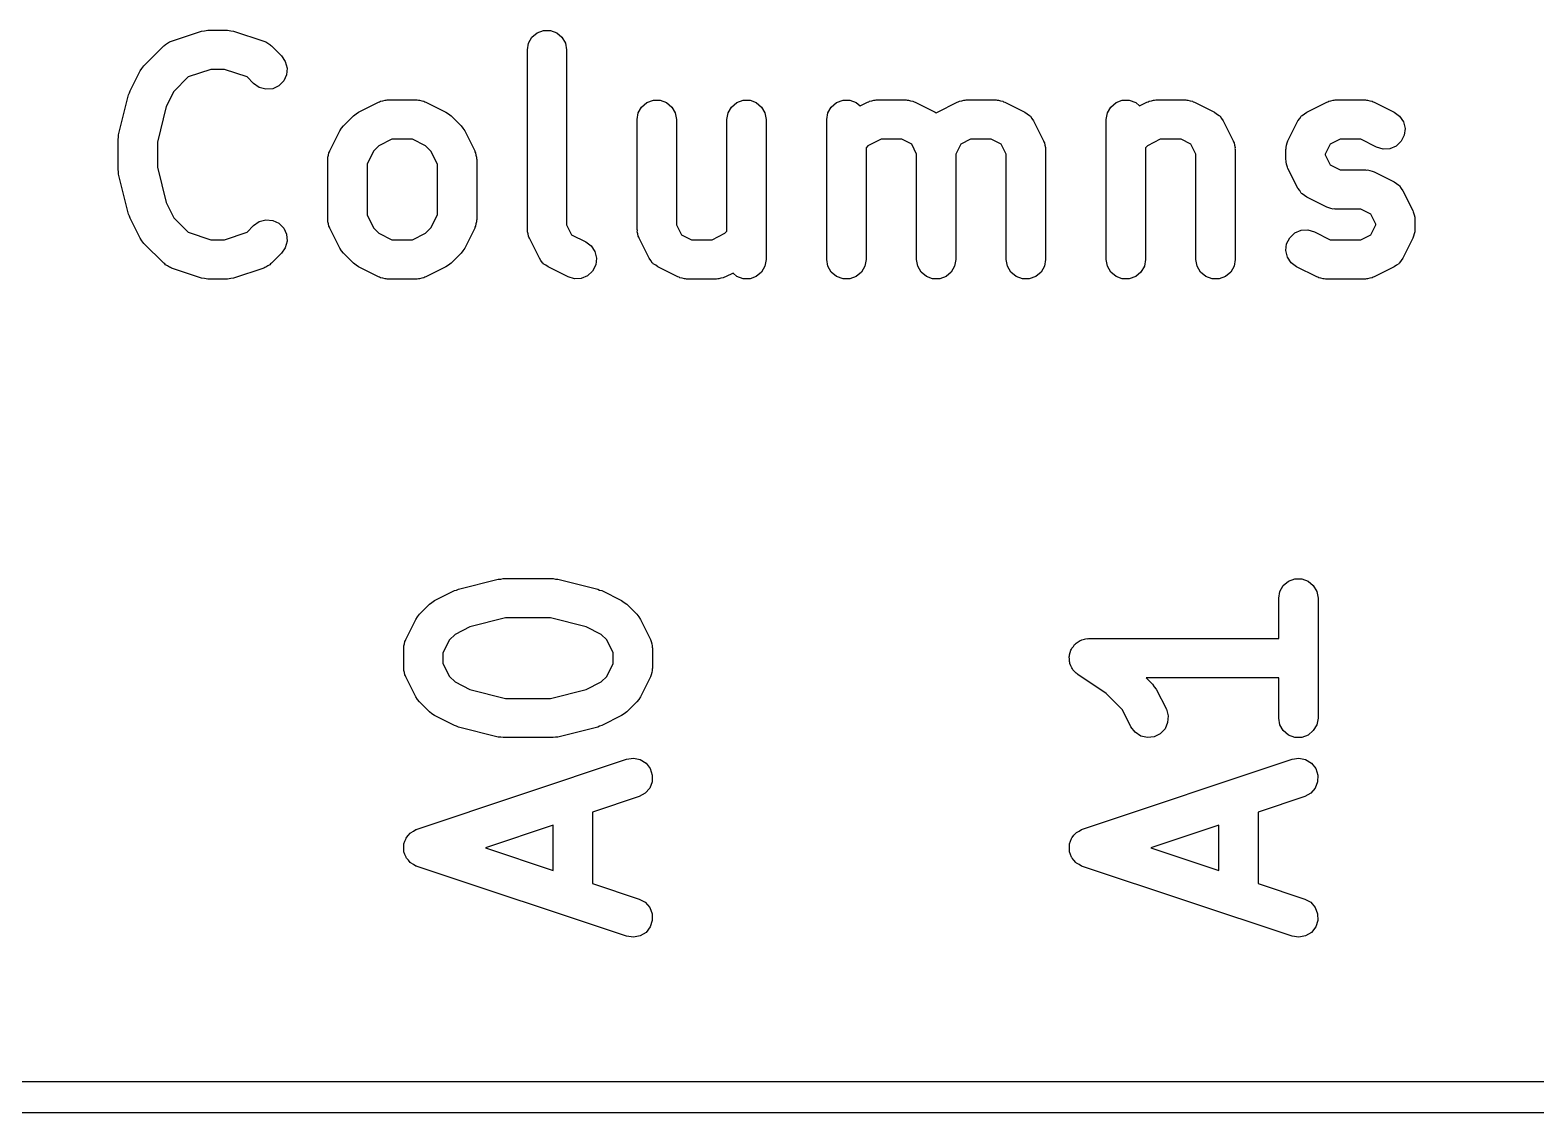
# Model space of a CAD drawing. Extents: x 105.8 to 188.8, y -135.8 to -88.1.
# Drawn here: x 173.32 to 179.07, y -92.77 to -88.64 of the extents above; entities that cross this region are included whole.
import ezdxf

# ---------------------------------------------------------------- set-up
doc = ezdxf.new("R2010")
doc.units = 0
doc.header["$MEASUREMENT"] = 0
doc.layers.add('BLACK', color=7, linetype='CONTINUOUS')

msp = doc.modelspace()

# ---------------------------------------------------------------- linework, layer by layer
at = {"layer": 'BLACK', "linetype": 'CONTINUOUS'}
for p, q in [((173.861, -88.6828), (173.975, -88.6448)), ((173.975, -88.6448), (173.987, -88.643)), ((173.987, -88.643), (173.999, -88.6409)), ((173.999, -88.6409), (174.075, -88.6409)), ((174.075, -88.6409), (174.087, -88.643)), ((174.087, -88.643), (174.098, -88.6448)), ((174.098, -88.6448), (174.213, -88.6828)), ((175.223, -88.6903), (175.236, -88.6677)), ((175.236, -88.6677), (175.256, -88.651)), ((175.256, -88.651), (175.281, -88.642)), ((175.281, -88.642), (175.307, -88.642)), ((175.307, -88.642), (175.331, -88.651)), ((175.331, -88.651), (175.351, -88.6677)), ((175.351, -88.6677), (175.364, -88.6903)), ((173.755, -88.7772), (173.831, -88.701)), ((173.831, -88.701), (173.835, -88.6985)), ((173.835, -88.6985), (173.838, -88.6953)), ((173.838, -88.6953), (173.845, -88.6911)), ((173.845, -88.6911), (173.853, -88.686)), ((173.853, -88.686), (173.857, -88.6849)), ((173.857, -88.6849), (173.861, -88.6828)), ((174.213, -88.6828), (174.217, -88.6849)), ((174.217, -88.6849), (174.221, -88.686)), ((174.221, -88.686), (174.228, -88.6911)), ((174.228, -88.6911), (174.236, -88.6953)), ((174.236, -88.6953), (174.239, -88.6985)), ((174.239, -88.6985), (174.242, -88.701)), ((174.242, -88.701), (174.28, -88.7391)), ((174.28, -88.7391), (174.295, -88.7604)), ((175.219, -88.7159), (175.223, -88.6903)), ((175.219, -89.4016), (175.219, -88.7159)), ((175.364, -88.6903), (175.369, -88.7159)), ((175.369, -88.7159), (175.369, -89.3839)), ((173.703, -88.8728), (173.741, -88.7966)), ((173.741, -88.7966), (173.748, -88.787)), ((173.748, -88.787), (173.755, -88.7772)), ((174.011, -88.7909), (173.925, -88.8196)), ((174.063, -88.7909), (174.011, -88.7909)), ((174.149, -88.8196), (174.063, -88.7909)), ((174.295, -88.7604), (174.302, -88.7856)), ((174.302, -88.7856), (174.3, -88.8115)), ((173.925, -88.8196), (173.87, -88.8746)), ((174.174, -88.8451), (174.149, -88.8196)), ((174.195, -88.8601), (174.174, -88.8451)), ((174.27, -88.8535), (174.247, -88.8645)), ((174.289, -88.8351), (174.27, -88.8535)), ((174.3, -88.8115), (174.289, -88.8351)), ((173.659, -89.0406), (173.697, -88.8882)), ((173.697, -88.8882), (173.701, -88.8807)), ((173.701, -88.8807), (173.703, -88.8728)), ((173.87, -88.8746), (173.841, -88.9326)), ((174.221, -88.8668), (174.195, -88.8601)), ((174.247, -88.8645), (174.221, -88.8668)), ((174.659, -88.9121), (174.667, -88.9106)), ((174.667, -88.9106), (174.676, -88.9081)), ((174.676, -88.9081), (174.68, -88.9083)), ((174.68, -88.9083), (174.684, -88.9076)), ((174.684, -88.9076), (174.799, -88.9076)), ((174.799, -88.9076), (174.803, -88.9083)), ((174.803, -88.9083), (174.807, -88.9081)), ((174.807, -88.9081), (174.816, -88.9106)), ((174.816, -88.9106), (174.824, -88.9121)), ((175.675, -88.9176), (175.7, -88.9087)), ((175.7, -88.9087), (175.726, -88.9087)), ((175.726, -88.9087), (175.75, -88.9176)), ((176.018, -88.9176), (176.043, -88.9087)), ((176.043, -88.9087), (176.069, -88.9087)), ((176.069, -88.9087), (176.093, -88.9176)), ((176.399, -88.9176), (176.424, -88.9087)), ((176.424, -88.9087), (176.45, -88.9087)), ((176.45, -88.9087), (176.474, -88.9176)), ((176.525, -88.9121), (176.534, -88.9106)), ((176.534, -88.9106), (176.542, -88.9081)), ((176.542, -88.9081), (176.547, -88.9083)), ((176.547, -88.9083), (176.551, -88.9076)), ((176.551, -88.9076), (176.665, -88.9076)), ((176.665, -88.9076), (176.669, -88.9083)), ((176.669, -88.9083), (176.674, -88.9081)), ((176.674, -88.9081), (176.682, -88.9106)), ((176.682, -88.9106), (176.691, -88.9121)), ((176.868, -88.9121), (176.877, -88.9106)), ((176.877, -88.9106), (176.885, -88.9081)), ((176.885, -88.9081), (176.89, -88.9083)), ((176.89, -88.9083), (176.894, -88.9076)), ((176.894, -88.9076), (177.008, -88.9076)), ((177.008, -88.9076), (177.012, -88.9083)), ((177.012, -88.9083), (177.017, -88.9081)), ((177.017, -88.9081), (177.025, -88.9106)), ((177.025, -88.9106), (177.034, -88.9121)), ((177.466, -88.9176), (177.49, -88.9087)), ((177.49, -88.9087), (177.516, -88.9087)), ((177.516, -88.9087), (177.541, -88.9176)), ((177.592, -88.9121), (177.601, -88.9106)), ((177.601, -88.9106), (177.609, -88.9081)), ((177.609, -88.9081), (177.613, -88.9083)), ((177.613, -88.9083), (177.618, -88.9076)), ((177.618, -88.9076), (177.732, -88.9076)), ((177.732, -88.9076), (177.736, -88.9083)), ((177.736, -88.9083), (177.74, -88.9081)), ((177.74, -88.9081), (177.749, -88.9106)), ((177.749, -88.9106), (177.758, -88.9121)), ((178.278, -88.9121), (178.286, -88.9106)), ((178.286, -88.9106), (178.295, -88.9081)), ((178.295, -88.9081), (178.299, -88.9083)), ((178.299, -88.9083), (178.303, -88.9076)), ((178.303, -88.9076), (178.418, -88.9076)), ((178.418, -88.9076), (178.422, -88.9083)), ((178.422, -88.9083), (178.426, -88.9081)), ((178.426, -88.9081), (178.435, -88.9106)), ((178.435, -88.9106), (178.443, -88.9121)), ((173.841, -88.9326), (173.807, -89.068)), ((174.517, -89.0057), (174.555, -88.9676)), ((174.555, -88.9676), (174.565, -88.9607)), ((174.565, -88.9607), (174.575, -88.9536)), ((174.575, -88.9536), (174.651, -88.9155)), ((174.651, -88.9155), (174.655, -88.9143)), ((174.655, -88.9143), (174.659, -88.9121)), ((174.824, -88.9121), (174.828, -88.9143)), ((174.828, -88.9143), (174.832, -88.9155)), ((174.832, -88.9155), (174.908, -88.9536)), ((174.908, -88.9536), (174.918, -88.9607)), ((174.918, -88.9607), (174.928, -88.9676)), ((174.928, -88.9676), (174.966, -89.0057)), ((175.638, -88.9826), (175.642, -88.9569)), ((175.642, -88.9569), (175.655, -88.9344)), ((175.655, -88.9344), (175.675, -88.9176)), ((175.75, -88.9176), (175.77, -88.9344)), ((175.77, -88.9344), (175.783, -88.9569)), ((175.783, -88.9569), (175.788, -88.9826)), ((175.981, -88.9826), (175.985, -88.9569)), ((175.985, -88.9569), (175.998, -88.9344)), ((175.998, -88.9344), (176.018, -88.9176)), ((176.093, -88.9176), (176.113, -88.9344)), ((176.113, -88.9344), (176.126, -88.9569)), ((176.126, -88.9569), (176.131, -88.9826)), ((176.362, -88.9826), (176.366, -88.9569)), ((176.366, -88.9569), (176.379, -88.9344)), ((176.379, -88.9344), (176.399, -88.9176)), ((176.474, -88.9176), (176.489, -88.9298)), ((176.489, -88.9298), (176.517, -88.9155)), ((176.517, -88.9155), (176.522, -88.9143)), ((176.522, -88.9143), (176.525, -88.9121)), ((176.691, -88.9121), (176.695, -88.9143)), ((176.695, -88.9143), (176.699, -88.9155)), ((176.699, -88.9155), (176.775, -88.9536)), ((176.775, -88.9536), (176.779, -88.957)), ((176.779, -88.957), (176.784, -88.9536)), ((176.784, -88.9536), (176.86, -88.9155)), ((176.86, -88.9155), (176.864, -88.9143)), ((176.864, -88.9143), (176.868, -88.9121)), ((177.034, -88.9121), (177.037, -88.9143)), ((177.037, -88.9143), (177.042, -88.9155)), ((177.042, -88.9155), (177.118, -88.9536)), ((177.118, -88.9536), (177.127, -88.9601)), ((177.127, -88.9601), (177.136, -88.9662)), ((177.136, -88.9662), (177.137, -88.9679)), ((177.137, -88.9679), (177.139, -88.9691)), ((177.139, -88.9691), (177.145, -88.9783)), ((177.428, -88.9826), (177.433, -88.9569)), ((177.433, -88.9569), (177.446, -88.9344)), ((177.446, -88.9344), (177.466, -88.9176)), ((177.541, -88.9176), (177.555, -88.9298)), ((177.555, -88.9298), (177.584, -88.9155)), ((177.584, -88.9155), (177.588, -88.9143)), ((177.588, -88.9143), (177.592, -88.9121)), ((177.758, -88.9121), (177.761, -88.9143)), ((177.761, -88.9143), (177.765, -88.9155)), ((177.765, -88.9155), (177.842, -88.9536)), ((177.842, -88.9536), (177.85, -88.9601)), ((177.85, -88.9601), (177.86, -88.9662)), ((177.86, -88.9662), (177.861, -88.9679)), ((177.861, -88.9679), (177.863, -88.9691)), ((177.863, -88.9691), (177.869, -88.9783)), ((178.167, -88.9783), (178.173, -88.9691)), ((178.173, -88.9691), (178.174, -88.9679)), ((178.174, -88.9679), (178.176, -88.9662)), ((178.176, -88.9662), (178.185, -88.9601)), ((178.185, -88.9601), (178.194, -88.9536)), ((178.194, -88.9536), (178.27, -88.9155)), ((178.27, -88.9155), (178.274, -88.9143)), ((178.274, -88.9143), (178.278, -88.9121)), ((178.443, -88.9121), (178.447, -88.9143)), ((178.447, -88.9143), (178.451, -88.9155)), ((178.451, -88.9155), (178.527, -88.9536)), ((178.527, -88.9536), (178.548, -88.9691)), ((178.548, -88.9691), (178.563, -88.9908)), ((174.465, -89.1014), (174.503, -89.0252)), ((174.503, -89.0252), (174.51, -89.0156)), ((174.51, -89.0156), (174.517, -89.0057)), ((174.966, -89.0057), (174.973, -89.0156)), ((174.973, -89.0156), (174.98, -89.0252)), ((174.98, -89.0252), (175.018, -89.1014)), ((175.638, -89.4016), (175.638, -88.9826)), ((175.788, -88.9826), (175.788, -89.3839)), ((175.981, -89.4086), (175.981, -88.9826)), ((176.131, -88.9826), (176.131, -89.5159)), ((176.362, -89.5159), (176.362, -88.9826)), ((177.145, -88.9783), (177.151, -88.9871)), ((177.151, -88.9871), (177.189, -89.0633)), ((177.428, -89.5159), (177.428, -88.9826)), ((177.869, -88.9783), (177.875, -88.9871)), ((177.875, -88.9871), (177.913, -89.0633)), ((178.122, -89.0633), (178.16, -88.9871)), ((178.16, -88.9871), (178.167, -88.9783)), ((178.563, -88.9908), (178.569, -89.0162)), ((178.569, -89.0162), (178.566, -89.042)), ((173.657, -89.0588), (173.658, -89.0497)), ((173.657, -89.173), (173.657, -89.0588)), ((173.658, -89.0497), (173.659, -89.0406)), ((173.807, -89.068), (173.807, -89.1638)), ((174.652, -89.0823), (174.632, -89.1032)), ((174.702, -89.0576), (174.652, -89.0823)), ((174.781, -89.0576), (174.702, -89.0576)), ((174.83, -89.0823), (174.781, -89.0576)), ((174.851, -89.1032), (174.83, -89.0823)), ((176.519, -89.0823), (176.512, -89.0898)), ((176.569, -89.0576), (176.519, -89.0823)), ((176.648, -89.0576), (176.569, -89.0576)), ((176.686, -89.0766), (176.648, -89.0576)), ((176.704, -89.1146), (176.686, -89.0766)), ((176.873, -89.0766), (176.855, -89.1146)), ((176.911, -89.0576), (176.873, -89.0766)), ((176.99, -89.0576), (176.911, -89.0576)), ((177.028, -89.0766), (176.99, -89.0576)), ((177.047, -89.1146), (177.028, -89.0766)), ((177.189, -89.0633), (177.191, -89.0675)), ((177.191, -89.0675), (177.193, -89.0712)), ((177.193, -89.0712), (177.194, -89.0799)), ((177.194, -89.0799), (177.197, -89.0883)), ((177.586, -89.0823), (177.578, -89.0898)), ((177.635, -89.0576), (177.586, -89.0823)), ((177.714, -89.0576), (177.635, -89.0576)), ((177.752, -89.0766), (177.714, -89.0576)), ((177.771, -89.1146), (177.752, -89.0766)), ((177.913, -89.0633), (177.914, -89.0675)), ((177.914, -89.0675), (177.917, -89.0712)), ((177.917, -89.0712), (177.918, -89.0799)), ((177.918, -89.0799), (177.921, -89.0883)), ((178.115, -89.0883), (178.117, -89.0799)), ((178.117, -89.0799), (178.119, -89.0712)), ((178.119, -89.0712), (178.121, -89.0675)), ((178.121, -89.0675), (178.122, -89.0633)), ((178.283, -89.0766), (178.264, -89.1146)), ((178.321, -89.0576), (178.283, -89.0766)), ((178.4, -89.0576), (178.321, -89.0576)), ((178.46, -89.0877), (178.4, -89.0576)), ((178.535, -89.0833), (178.511, -89.0936)), ((178.554, -89.0653), (178.535, -89.0833)), ((178.566, -89.042), (178.554, -89.0653)), ((174.457, -89.1264), (174.46, -89.118)), ((174.458, -89.1307), (174.457, -89.1264)), ((174.457, -89.135), (174.458, -89.1307)), ((174.457, -89.3635), (174.457, -89.135)), ((174.46, -89.118), (174.461, -89.1093)), ((174.461, -89.1093), (174.464, -89.1056)), ((174.464, -89.1056), (174.465, -89.1014)), ((174.632, -89.1032), (174.607, -89.1527)), ((174.876, -89.1527), (174.851, -89.1032)), ((175.018, -89.1014), (175.019, -89.1056)), ((175.019, -89.1056), (175.021, -89.1093)), ((175.021, -89.1093), (175.023, -89.118)), ((175.023, -89.118), (175.025, -89.1264)), ((175.025, -89.1264), (175.025, -89.1307)), ((175.025, -89.1307), (175.026, -89.135)), ((175.026, -89.135), (175.026, -89.3635)), ((176.512, -89.0898), (176.512, -89.5159)), ((176.704, -89.5159), (176.704, -89.1146)), ((176.855, -89.1146), (176.855, -89.5159)), ((177.047, -89.5159), (177.047, -89.1146)), ((177.197, -89.0883), (177.197, -89.0926)), ((177.197, -89.0926), (177.197, -89.0969)), ((177.197, -89.0969), (177.197, -89.5159)), ((177.578, -89.0898), (177.578, -89.5159)), ((177.771, -89.5159), (177.771, -89.1146)), ((177.921, -89.0883), (177.92, -89.0926)), ((177.92, -89.0926), (177.921, -89.0969)), ((177.921, -89.0969), (177.921, -89.5159)), ((178.114, -89.0969), (178.115, -89.0926)), ((178.114, -89.135), (178.114, -89.0969)), ((178.115, -89.1392), (178.114, -89.135)), ((178.115, -89.0926), (178.115, -89.0883)), ((178.115, -89.1435), (178.115, -89.1392)), ((178.264, -89.1146), (178.264, -89.1172)), ((178.264, -89.1172), (178.283, -89.1552)), ((178.485, -89.0952), (178.46, -89.0877)), ((178.511, -89.0936), (178.485, -89.0952)), ((173.658, -89.1821), (173.657, -89.173)), ((173.659, -89.1912), (173.658, -89.1821)), ((173.697, -89.3436), (173.659, -89.1912)), ((173.807, -89.1638), (173.841, -89.2993)), ((174.607, -89.1527), (174.607, -89.3458)), ((174.876, -89.3458), (174.876, -89.1527)), ((178.117, -89.1519), (178.115, -89.1435)), ((178.119, -89.1606), (178.117, -89.1519)), ((178.121, -89.1643), (178.119, -89.1606)), ((178.122, -89.1685), (178.121, -89.1643)), ((178.16, -89.2447), (178.122, -89.1685)), ((178.283, -89.1552), (178.321, -89.1742)), ((178.321, -89.1742), (178.418, -89.1742)), ((178.418, -89.1742), (178.422, -89.175)), ((178.422, -89.175), (178.426, -89.1747)), ((178.426, -89.1747), (178.435, -89.1772)), ((178.435, -89.1772), (178.443, -89.1788)), ((178.443, -89.1788), (178.447, -89.1809)), ((178.447, -89.1809), (178.451, -89.1822)), ((178.451, -89.1822), (178.527, -89.2203)), ((178.167, -89.2535), (178.16, -89.2447)), ((178.173, -89.2627), (178.167, -89.2535)), ((178.527, -89.2203), (178.536, -89.2268)), ((178.536, -89.2268), (178.545, -89.2329)), ((178.545, -89.2329), (178.547, -89.2345)), ((178.547, -89.2345), (178.548, -89.2358)), ((178.548, -89.2358), (178.554, -89.245)), ((178.554, -89.245), (178.561, -89.2538)), ((178.561, -89.2538), (178.599, -89.33)), ((173.841, -89.2993), (173.87, -89.3572)), ((178.174, -89.2639), (178.173, -89.2627)), ((178.176, -89.2656), (178.174, -89.2639)), ((178.185, -89.2717), (178.176, -89.2656)), ((178.194, -89.2782), (178.185, -89.2717)), ((178.27, -89.3163), (178.194, -89.2782)), ((173.701, -89.3511), (173.697, -89.3436)), ((173.703, -89.359), (173.701, -89.3511)), ((173.741, -89.4352), (173.703, -89.359)), ((173.87, -89.3572), (173.925, -89.4123)), ((174.195, -89.3717), (174.221, -89.365)), ((174.221, -89.365), (174.247, -89.3673)), ((174.247, -89.3673), (174.27, -89.3783)), ((174.458, -89.3678), (174.457, -89.3635)), ((174.457, -89.3721), (174.458, -89.3678)), ((174.607, -89.3458), (174.632, -89.3953)), ((174.851, -89.3953), (174.876, -89.3458)), ((175.026, -89.3635), (175.025, -89.3678)), ((175.025, -89.3678), (175.025, -89.3721)), ((178.274, -89.3176), (178.27, -89.3163)), ((178.278, -89.3197), (178.274, -89.3176)), ((178.286, -89.3212), (178.278, -89.3197)), ((178.295, -89.3237), (178.286, -89.3212)), ((178.299, -89.3235), (178.295, -89.3237)), ((178.303, -89.3242), (178.299, -89.3235)), ((178.4, -89.3242), (178.303, -89.3242)), ((178.438, -89.3432), (178.4, -89.3242)), ((178.457, -89.3812), (178.438, -89.3432)), ((178.599, -89.33), (178.6, -89.3341)), ((178.6, -89.3341), (178.602, -89.3379)), ((178.602, -89.3379), (178.604, -89.3465)), ((178.604, -89.3465), (178.606, -89.3549)), ((178.606, -89.3549), (178.606, -89.3593)), ((178.606, -89.3593), (178.607, -89.3635)), ((178.607, -89.3635), (178.607, -89.4016)), ((173.925, -89.4123), (174.011, -89.4409)), ((174.063, -89.4409), (174.149, -89.4123)), ((174.149, -89.4123), (174.174, -89.3867)), ((174.174, -89.3867), (174.195, -89.3717)), ((174.27, -89.3783), (174.289, -89.3967)), ((174.289, -89.3967), (174.3, -89.4203)), ((174.3, -89.4203), (174.302, -89.4463)), ((174.46, -89.3805), (174.457, -89.3721)), ((174.461, -89.3892), (174.46, -89.3805)), ((174.464, -89.3929), (174.461, -89.3892)), ((174.465, -89.3971), (174.464, -89.3929)), ((174.503, -89.4733), (174.465, -89.3971)), ((174.632, -89.3953), (174.652, -89.4162)), ((174.652, -89.4162), (174.702, -89.4409)), ((174.781, -89.4409), (174.83, -89.4162)), ((174.83, -89.4162), (174.851, -89.3953)), ((175.018, -89.3971), (174.98, -89.4733)), ((175.019, -89.3929), (175.018, -89.3971)), ((175.021, -89.3892), (175.019, -89.3929)), ((175.023, -89.3805), (175.021, -89.3892)), ((175.025, -89.3721), (175.023, -89.3805)), ((175.22, -89.4059), (175.219, -89.4016)), ((175.219, -89.4102), (175.22, -89.4059)), ((175.222, -89.4186), (175.219, -89.4102)), ((175.223, -89.4273), (175.222, -89.4186)), ((175.225, -89.431), (175.223, -89.4273)), ((175.369, -89.3839), (175.388, -89.4219)), ((175.388, -89.4219), (175.442, -89.4488)), ((175.639, -89.4059), (175.638, -89.4016)), ((175.638, -89.4102), (175.639, -89.4059)), ((175.641, -89.4186), (175.638, -89.4102)), ((175.642, -89.4273), (175.641, -89.4186)), ((175.645, -89.431), (175.642, -89.4273)), ((175.788, -89.3839), (175.807, -89.4219)), ((175.807, -89.4219), (175.845, -89.4409)), ((175.924, -89.4409), (175.973, -89.4162)), ((175.973, -89.4162), (175.981, -89.4086)), ((178.129, -89.4331), (178.148, -89.4152)), ((178.148, -89.4152), (178.172, -89.4049)), ((178.172, -89.4049), (178.198, -89.4033)), ((178.198, -89.4033), (178.223, -89.4107)), ((178.223, -89.4107), (178.283, -89.4409)), ((178.4, -89.4409), (178.438, -89.4219)), ((178.438, -89.4219), (178.457, -89.3839)), ((178.457, -89.3839), (178.457, -89.3812)), ((178.602, -89.4273), (178.6, -89.431)), ((178.604, -89.4186), (178.602, -89.4273)), ((178.606, -89.4102), (178.604, -89.4186)), ((178.607, -89.4016), (178.606, -89.4059)), ((178.606, -89.4059), (178.606, -89.4102)), ((173.748, -89.4448), (173.741, -89.4352)), ((173.755, -89.4547), (173.748, -89.4448)), ((173.831, -89.5308), (173.755, -89.4547)), ((174.011, -89.4409), (174.063, -89.4409)), ((174.295, -89.4714), (174.28, -89.4927)), ((174.302, -89.4463), (174.295, -89.4714)), ((174.51, -89.4829), (174.503, -89.4733)), ((174.517, -89.4927), (174.51, -89.4829)), ((174.702, -89.4409), (174.781, -89.4409)), ((174.973, -89.4829), (174.966, -89.4927)), ((174.98, -89.4733), (174.973, -89.4829)), ((175.227, -89.4352), (175.225, -89.431)), ((175.265, -89.5113), (175.227, -89.4352)), ((175.442, -89.4488), (175.463, -89.4643)), ((175.463, -89.4643), (175.477, -89.4861)), ((175.477, -89.4861), (175.483, -89.5114)), ((175.646, -89.4352), (175.645, -89.431)), ((175.684, -89.5113), (175.646, -89.4352)), ((175.845, -89.4409), (175.924, -89.4409)), ((178.114, -89.4823), (178.117, -89.4564)), ((178.12, -89.5076), (178.114, -89.4823)), ((178.117, -89.4564), (178.129, -89.4331)), ((178.283, -89.4409), (178.4, -89.4409)), ((178.599, -89.4352), (178.561, -89.5113)), ((178.6, -89.431), (178.599, -89.4352)), ((173.835, -89.5333), (173.831, -89.5308)), ((173.838, -89.5366), (173.835, -89.5333)), ((173.845, -89.5407), (173.838, -89.5366)), ((173.853, -89.5458), (173.845, -89.5407)), ((174.228, -89.5407), (174.221, -89.5458)), ((174.236, -89.5366), (174.228, -89.5407)), ((174.239, -89.5333), (174.236, -89.5366)), ((174.242, -89.5308), (174.239, -89.5333)), ((174.28, -89.4927), (174.242, -89.5308)), ((174.555, -89.5308), (174.517, -89.4927)), ((174.565, -89.5377), (174.555, -89.5308)), ((174.575, -89.5449), (174.565, -89.5377)), ((174.918, -89.5377), (174.908, -89.5449)), ((174.928, -89.5308), (174.918, -89.5377)), ((174.966, -89.4927), (174.928, -89.5308)), ((175.271, -89.5202), (175.265, -89.5113)), ((175.277, -89.5294), (175.271, -89.5202)), ((175.279, -89.5306), (175.277, -89.5294)), ((175.28, -89.5323), (175.279, -89.5306)), ((175.289, -89.5383), (175.28, -89.5323)), ((175.298, -89.5449), (175.289, -89.5383)), ((175.48, -89.5373), (175.468, -89.5606)), ((175.483, -89.5114), (175.48, -89.5373)), ((175.69, -89.5202), (175.684, -89.5113)), ((175.696, -89.5294), (175.69, -89.5202)), ((175.698, -89.5306), (175.696, -89.5294)), ((175.699, -89.5323), (175.698, -89.5306)), ((175.709, -89.5383), (175.699, -89.5323)), ((175.717, -89.5449), (175.709, -89.5383)), ((176.126, -89.5416), (176.113, -89.5641)), ((176.131, -89.5159), (176.126, -89.5416)), ((176.366, -89.5416), (176.362, -89.5159)), ((176.379, -89.5641), (176.366, -89.5416)), ((176.507, -89.5416), (176.494, -89.5641)), ((176.512, -89.5159), (176.507, -89.5416)), ((176.709, -89.5416), (176.704, -89.5159)), ((176.722, -89.5641), (176.709, -89.5416)), ((176.85, -89.5416), (176.837, -89.5641)), ((176.855, -89.5159), (176.85, -89.5416)), ((177.052, -89.5416), (177.047, -89.5159)), ((177.065, -89.5641), (177.052, -89.5416)), ((177.193, -89.5416), (177.18, -89.5641)), ((177.197, -89.5159), (177.193, -89.5416)), ((177.433, -89.5416), (177.428, -89.5159)), ((177.446, -89.5641), (177.433, -89.5416)), ((177.574, -89.5416), (177.561, -89.5641)), ((177.578, -89.5159), (177.574, -89.5416)), ((177.776, -89.5416), (177.771, -89.5159)), ((177.789, -89.5641), (177.776, -89.5416)), ((177.917, -89.5416), (177.904, -89.5641)), ((177.921, -89.5159), (177.917, -89.5416)), ((178.135, -89.5294), (178.12, -89.5076)), ((178.155, -89.5449), (178.135, -89.5294)), ((178.536, -89.5383), (178.527, -89.5449)), ((178.545, -89.5323), (178.536, -89.5383)), ((178.547, -89.5306), (178.545, -89.5323)), ((178.548, -89.5294), (178.547, -89.5306)), ((178.554, -89.5202), (178.548, -89.5294)), ((178.561, -89.5113), (178.554, -89.5202)), ((173.857, -89.5469), (173.853, -89.5458)), ((173.861, -89.549), (173.857, -89.5469)), ((173.975, -89.5871), (173.861, -89.549)), ((173.987, -89.5888), (173.975, -89.5871)), ((173.999, -89.5909), (173.987, -89.5888)), ((174.075, -89.5909), (173.999, -89.5909)), ((174.087, -89.5888), (174.075, -89.5909)), ((174.098, -89.5871), (174.087, -89.5888)), ((174.213, -89.549), (174.098, -89.5871)), ((174.217, -89.5469), (174.213, -89.549)), ((174.221, -89.5458), (174.217, -89.5469)), ((174.651, -89.583), (174.575, -89.5449)), ((174.655, -89.5842), (174.651, -89.583)), ((174.659, -89.5864), (174.655, -89.5842)), ((174.667, -89.5879), (174.659, -89.5864)), ((174.676, -89.5904), (174.667, -89.5879)), ((174.68, -89.5902), (174.676, -89.5904)), ((174.684, -89.5909), (174.68, -89.5902)), ((174.799, -89.5909), (174.684, -89.5909)), ((174.803, -89.5902), (174.799, -89.5909)), ((174.807, -89.5904), (174.803, -89.5902)), ((174.816, -89.5879), (174.807, -89.5904)), ((174.824, -89.5864), (174.816, -89.5879)), ((174.828, -89.5842), (174.824, -89.5864)), ((174.832, -89.583), (174.828, -89.5842)), ((174.908, -89.5449), (174.832, -89.583)), ((175.375, -89.583), (175.298, -89.5449)), ((175.399, -89.5904), (175.375, -89.583)), ((175.425, -89.5889), (175.399, -89.5904)), ((175.449, -89.5785), (175.425, -89.5889)), ((175.468, -89.5606), (175.449, -89.5785)), ((175.794, -89.583), (175.717, -89.5449)), ((175.798, -89.5842), (175.794, -89.583)), ((175.801, -89.5864), (175.798, -89.5842)), ((175.81, -89.5879), (175.801, -89.5864)), ((175.819, -89.5904), (175.81, -89.5879)), ((175.823, -89.5902), (175.819, -89.5904)), ((175.827, -89.5909), (175.823, -89.5902)), ((175.941, -89.5909), (175.827, -89.5909)), ((175.946, -89.5902), (175.941, -89.5909)), ((175.95, -89.5904), (175.946, -89.5902)), ((175.958, -89.5879), (175.95, -89.5904)), ((175.967, -89.5864), (175.958, -89.5879)), ((175.971, -89.5842), (175.967, -89.5864)), ((175.975, -89.583), (175.971, -89.5842)), ((176.004, -89.5686), (175.975, -89.583)), ((176.018, -89.5809), (176.004, -89.5686)), ((176.043, -89.5898), (176.018, -89.5809)), ((176.069, -89.5898), (176.043, -89.5898)), ((176.093, -89.5809), (176.069, -89.5898)), ((176.113, -89.5641), (176.093, -89.5809)), ((176.399, -89.5809), (176.379, -89.5641)), ((176.424, -89.5898), (176.399, -89.5809)), ((176.45, -89.5898), (176.424, -89.5898)), ((176.474, -89.5809), (176.45, -89.5898)), ((176.494, -89.5641), (176.474, -89.5809)), ((176.742, -89.5809), (176.722, -89.5641)), ((176.766, -89.5898), (176.742, -89.5809)), ((176.793, -89.5898), (176.766, -89.5898)), ((176.817, -89.5809), (176.793, -89.5898)), ((176.837, -89.5641), (176.817, -89.5809)), ((177.085, -89.5809), (177.065, -89.5641)), ((177.109, -89.5898), (177.085, -89.5809)), ((177.135, -89.5898), (177.109, -89.5898)), ((177.16, -89.5809), (177.135, -89.5898)), ((177.18, -89.5641), (177.16, -89.5809)), ((177.466, -89.5809), (177.446, -89.5641)), ((177.49, -89.5898), (177.466, -89.5809)), ((177.516, -89.5898), (177.49, -89.5898)), ((177.541, -89.5809), (177.516, -89.5898)), ((177.561, -89.5641), (177.541, -89.5809)), ((177.809, -89.5809), (177.789, -89.5641)), ((177.833, -89.5898), (177.809, -89.5809)), ((177.859, -89.5898), (177.833, -89.5898)), ((177.884, -89.5809), (177.859, -89.5898)), ((177.904, -89.5641), (177.884, -89.5809)), ((178.232, -89.583), (178.155, -89.5449)), ((178.236, -89.5842), (178.232, -89.583)), ((178.24, -89.5864), (178.236, -89.5842)), ((178.248, -89.5879), (178.24, -89.5864)), ((178.257, -89.5904), (178.248, -89.5879)), ((178.261, -89.5902), (178.257, -89.5904)), ((178.265, -89.5909), (178.261, -89.5902)), ((178.418, -89.5909), (178.265, -89.5909)), ((178.422, -89.5902), (178.418, -89.5909)), ((178.426, -89.5904), (178.422, -89.5902)), ((178.435, -89.5879), (178.426, -89.5904)), ((178.443, -89.5864), (178.435, -89.5879)), ((178.447, -89.5842), (178.443, -89.5864)), ((178.451, -89.583), (178.447, -89.5842)), ((178.527, -89.5449), (178.451, -89.583)), ((174.956, -90.7746), (175.108, -90.7365)), ((175.108, -90.7365), (175.118, -90.7359)), ((175.118, -90.7359), (175.127, -90.7343)), ((175.127, -90.7343), (175.317, -90.7343)), ((175.317, -90.7343), (175.326, -90.7359)), ((175.326, -90.7359), (175.335, -90.7365)), ((175.335, -90.7365), (175.488, -90.7746)), ((178.104, -90.7611), (178.124, -90.7443)), ((178.124, -90.7443), (178.149, -90.7354)), ((178.149, -90.7354), (178.175, -90.7354)), ((178.175, -90.7354), (178.199, -90.7443)), ((178.199, -90.7443), (178.219, -90.7611)), ((174.865, -90.8184), (174.941, -90.7803)), ((174.941, -90.7803), (174.949, -90.7779)), ((174.949, -90.7779), (174.956, -90.7746)), ((175.488, -90.7746), (175.495, -90.7779)), ((175.495, -90.7779), (175.503, -90.7803)), ((175.503, -90.7803), (175.579, -90.8184)), ((178.087, -90.8093), (178.091, -90.7836)), ((178.091, -90.7836), (178.104, -90.7611)), ((178.219, -90.7611), (178.232, -90.7836)), ((178.232, -90.7836), (178.237, -90.8093)), ((174.807, -90.8705), (174.845, -90.8324)), ((174.845, -90.8324), (174.855, -90.8255)), ((174.855, -90.8255), (174.865, -90.8184)), ((175.579, -90.8184), (175.589, -90.8255)), ((175.589, -90.8255), (175.599, -90.8324)), ((175.599, -90.8324), (175.637, -90.8705)), ((178.087, -90.9628), (178.087, -90.8093)), ((178.237, -90.8093), (178.237, -91.2664)), ((174.755, -90.9662), (174.793, -90.89)), ((174.793, -90.89), (174.8, -90.8804)), ((174.8, -90.8804), (174.807, -90.8705)), ((175, -90.9181), (174.943, -90.9471)), ((175.136, -90.8843), (175, -90.9181)), ((175.308, -90.8843), (175.136, -90.8843)), ((175.443, -90.9181), (175.308, -90.8843)), ((175.501, -90.9471), (175.443, -90.9181)), ((175.637, -90.8705), (175.644, -90.8803)), ((175.644, -90.8803), (175.651, -90.89)), ((175.651, -90.89), (175.689, -90.9662)), ((174.75, -90.9827), (174.751, -90.9741)), ((174.751, -90.9741), (174.754, -90.9703)), ((174.754, -90.9703), (174.755, -90.9662)), ((174.922, -90.968), (174.897, -91.0174)), ((174.943, -90.9471), (174.922, -90.968)), ((175.522, -90.968), (175.501, -90.9471)), ((175.547, -91.0174), (175.522, -90.968)), ((175.689, -90.9662), (175.69, -90.9703)), ((175.69, -90.9703), (175.692, -90.9741)), ((175.692, -90.9741), (175.694, -90.9827)), ((177.311, -90.9836), (177.314, -90.9804)), ((177.314, -90.9804), (177.321, -90.9759)), ((177.321, -90.9759), (177.329, -90.9706)), ((177.329, -90.9706), (177.333, -90.9694)), ((177.333, -90.9694), (177.336, -90.9674)), ((177.336, -90.9674), (177.345, -90.9658)), ((177.345, -90.9658), (177.354, -90.9633)), ((177.354, -90.9633), (177.358, -90.9636)), ((177.358, -90.9636), (177.362, -90.9628)), ((177.362, -90.9628), (178.087, -90.9628)), ((174.747, -90.9912), (174.75, -90.9827)), ((174.748, -90.9955), (174.747, -90.9912)), ((174.747, -90.9997), (174.748, -90.9955)), ((174.747, -91.0759), (174.747, -90.9997)), ((174.897, -91.0174), (174.897, -91.0582)), ((175.547, -91.0582), (175.547, -91.0174)), ((175.694, -90.9827), (175.696, -90.9912)), ((175.696, -90.9912), (175.696, -90.9955)), ((175.696, -90.9955), (175.697, -90.9997)), ((175.697, -90.9997), (175.697, -91.0759)), ((177.287, -91.033), (177.288, -91.029)), ((177.288, -91.0419), (177.287, -91.033)), ((177.288, -91.0248), (177.291, -91.0164)), ((177.288, -91.029), (177.288, -91.0248)), ((177.291, -91.0164), (177.293, -91.0077)), ((177.293, -91.0077), (177.296, -91.0042)), ((177.296, -91.0042), (177.297, -91.0003)), ((177.297, -91.0003), (177.303, -90.9935)), ((177.303, -90.9935), (177.308, -90.986)), ((177.308, -90.986), (177.311, -90.9836)), ((174.748, -91.0802), (174.747, -91.0759)), ((174.747, -91.0845), (174.748, -91.0802)), ((174.75, -91.0929), (174.747, -91.0845)), ((174.751, -91.1016), (174.75, -91.0929)), ((174.897, -91.0582), (174.922, -91.1077)), ((175.522, -91.1077), (175.547, -91.0582)), ((175.694, -91.0929), (175.692, -91.1016)), ((175.696, -91.0845), (175.694, -91.0929)), ((175.697, -91.0759), (175.696, -91.0802)), ((175.696, -91.0802), (175.696, -91.0845)), ((177.288, -91.0509), (177.288, -91.0419)), ((177.289, -91.0548), (177.288, -91.0509)), ((177.29, -91.0589), (177.289, -91.0548)), ((177.294, -91.0669), (177.29, -91.0589)), ((177.297, -91.0753), (177.294, -91.0669)), ((177.3, -91.0785), (177.297, -91.0753)), ((177.301, -91.0822), (177.3, -91.0785)), ((177.308, -91.0884), (177.301, -91.0822)), ((177.314, -91.0953), (177.308, -91.0884)), ((177.317, -91.0974), (177.314, -91.0953)), ((174.754, -91.1053), (174.751, -91.1016)), ((174.755, -91.1095), (174.754, -91.1053)), ((174.793, -91.1857), (174.755, -91.1095)), ((174.922, -91.1077), (174.943, -91.1286)), ((174.943, -91.1286), (175, -91.1575)), ((175.443, -91.1575), (175.501, -91.1286)), ((175.501, -91.1286), (175.522, -91.1077)), ((175.689, -91.1095), (175.651, -91.1857)), ((175.69, -91.1053), (175.689, -91.1095)), ((175.692, -91.1016), (175.69, -91.1053)), ((177.32, -91.1002), (177.317, -91.0974)), ((177.428, -91.1723), (177.32, -91.1002)), ((178.087, -91.1128), (177.581, -91.1128)), ((177.581, -91.1128), (177.605, -91.1372)), ((177.605, -91.1372), (177.612, -91.147)), ((177.612, -91.147), (177.619, -91.1567)), ((178.087, -91.2664), (178.087, -91.1128)), ((174.8, -91.1953), (174.793, -91.1857)), ((174.807, -91.2052), (174.8, -91.1953)), ((174.845, -91.2432), (174.807, -91.2052)), ((175, -91.1575), (175.136, -91.1914)), ((175.136, -91.1914), (175.308, -91.1914)), ((175.308, -91.1914), (175.443, -91.1575)), ((175.637, -91.2052), (175.599, -91.2432)), ((175.644, -91.1953), (175.637, -91.2052)), ((175.651, -91.1857), (175.644, -91.1953)), ((177.491, -91.2346), (177.428, -91.1723)), ((177.619, -91.1567), (177.658, -91.2329)), ((174.855, -91.2501), (174.845, -91.2432)), ((174.865, -91.2573), (174.855, -91.2501)), ((174.941, -91.2954), (174.865, -91.2573)), ((175.579, -91.2573), (175.503, -91.2954)), ((175.589, -91.2501), (175.579, -91.2573)), ((175.599, -91.2432), (175.589, -91.2501)), ((177.523, -91.2999), (177.491, -91.2346)), ((177.658, -91.2329), (177.665, -91.2578)), ((177.665, -91.2578), (177.663, -91.2838)), ((178.091, -91.2921), (178.087, -91.2664)), ((178.237, -91.2664), (178.232, -91.2921)), ((174.949, -91.2977), (174.941, -91.2954)), ((174.956, -91.3011), (174.949, -91.2977)), ((175.108, -91.3392), (174.956, -91.3011)), ((175.488, -91.3011), (175.335, -91.3392)), ((175.495, -91.2977), (175.488, -91.3011)), ((175.503, -91.2954), (175.495, -91.2977)), ((177.539, -91.3209), (177.523, -91.2999)), ((177.561, -91.3352), (177.539, -91.3209)), ((177.653, -91.3077), (177.635, -91.3266)), ((177.663, -91.2838), (177.653, -91.3077)), ((178.104, -91.3146), (178.091, -91.2921)), ((178.124, -91.3314), (178.104, -91.3146)), ((178.219, -91.3146), (178.199, -91.3314)), ((178.232, -91.2921), (178.219, -91.3146)), ((175.118, -91.3398), (175.108, -91.3392)), ((175.127, -91.3414), (175.118, -91.3398)), ((175.317, -91.3414), (175.127, -91.3414)), ((175.326, -91.3398), (175.317, -91.3414)), ((175.335, -91.3392), (175.326, -91.3398)), ((177.586, -91.3413), (177.561, -91.3352)), ((177.612, -91.3383), (177.586, -91.3413)), ((177.635, -91.3266), (177.612, -91.3383)), ((178.149, -91.3403), (178.124, -91.3314)), ((178.175, -91.3403), (178.149, -91.3403)), ((178.199, -91.3314), (178.175, -91.3403)), ((174.798, -91.6905), (175.598, -91.4238)), ((175.598, -91.4238), (175.624, -91.42)), ((175.624, -91.42), (175.649, -91.4252)), ((175.649, -91.4252), (175.672, -91.4389)), ((175.672, -91.4389), (175.688, -91.4593)), ((177.338, -91.6905), (178.138, -91.4238)), ((178.138, -91.4238), (178.164, -91.42)), ((178.164, -91.42), (178.189, -91.4252)), ((178.189, -91.4252), (178.212, -91.4389)), ((178.212, -91.4389), (178.228, -91.4593)), ((175.688, -91.4593), (175.696, -91.484)), ((175.696, -91.484), (175.695, -91.51)), ((178.228, -91.4593), (178.236, -91.484)), ((178.236, -91.484), (178.235, -91.51)), ((175.669, -91.5537), (175.646, -91.5661)), ((175.686, -91.5342), (175.669, -91.5537)), ((175.695, -91.51), (175.686, -91.5342)), ((178.209, -91.5537), (178.186, -91.5661)), ((178.226, -91.5342), (178.209, -91.5537)), ((178.235, -91.51), (178.226, -91.5342)), ((175.646, -91.5661), (175.468, -91.6252)), ((178.186, -91.5661), (178.008, -91.6252)), ((175.468, -91.6252), (175.468, -91.8981)), ((178.008, -91.6252), (178.008, -91.8981)), ((174.752, -91.7364), (174.756, -91.7259)), ((174.756, -91.7259), (174.757, -91.7243)), ((174.757, -91.7243), (174.758, -91.7224)), ((174.758, -91.7224), (174.765, -91.7141)), ((174.765, -91.7141), (174.772, -91.7055)), ((174.772, -91.7055), (174.774, -91.7044)), ((174.774, -91.7044), (174.775, -91.7029)), ((174.775, -91.7029), (174.785, -91.6977)), ((174.785, -91.6977), (174.794, -91.6919)), ((174.794, -91.6919), (174.796, -91.6915)), ((174.796, -91.6915), (174.798, -91.6905)), ((175.318, -91.6752), (175.059, -91.7616)), ((175.318, -91.8481), (175.318, -91.6752)), ((177.292, -91.7364), (177.296, -91.7259)), ((177.296, -91.7259), (177.297, -91.7243)), ((177.297, -91.7243), (177.298, -91.7224)), ((177.298, -91.7224), (177.305, -91.7141)), ((177.305, -91.7141), (177.312, -91.7055)), ((177.312, -91.7055), (177.314, -91.7044)), ((177.314, -91.7044), (177.315, -91.7029)), ((177.315, -91.7029), (177.325, -91.6977)), ((177.325, -91.6977), (177.334, -91.6919)), ((177.334, -91.6919), (177.336, -91.6915)), ((177.336, -91.6915), (177.338, -91.6905)), ((177.858, -91.6752), (177.599, -91.7616)), ((177.858, -91.8481), (177.858, -91.6752)), ((174.748, -91.7466), (174.752, -91.7364)), ((174.748, -91.7487), (174.748, -91.7466)), ((174.748, -91.7506), (174.748, -91.7487)), ((174.748, -91.7616), (174.748, -91.7506)), ((174.748, -91.7726), (174.748, -91.7616)), ((174.748, -91.7746), (174.748, -91.7726)), ((174.748, -91.7767), (174.748, -91.7746)), ((174.752, -91.7869), (174.748, -91.7767)), ((175.059, -91.7616), (175.318, -91.8481)), ((177.288, -91.7466), (177.292, -91.7364)), ((177.288, -91.7487), (177.288, -91.7466)), ((177.288, -91.7506), (177.288, -91.7487)), ((177.288, -91.7616), (177.288, -91.7506)), ((177.288, -91.7726), (177.288, -91.7616)), ((177.288, -91.7746), (177.288, -91.7726)), ((177.288, -91.7767), (177.288, -91.7746)), ((177.292, -91.7869), (177.288, -91.7767)), ((177.599, -91.7616), (177.858, -91.8481)), ((174.756, -91.7974), (174.752, -91.7869)), ((174.757, -91.799), (174.756, -91.7974)), ((174.758, -91.8009), (174.757, -91.799)), ((174.765, -91.8091), (174.758, -91.8009)), ((174.772, -91.8178), (174.765, -91.8091)), ((174.774, -91.8188), (174.772, -91.8178)), ((174.775, -91.8204), (174.774, -91.8188)), ((174.785, -91.8256), (174.775, -91.8204)), ((174.794, -91.8314), (174.785, -91.8256)), ((174.796, -91.8318), (174.794, -91.8314)), ((174.798, -91.8328), (174.796, -91.8318)), ((175.598, -92.0995), (174.798, -91.8328)), ((177.296, -91.7974), (177.292, -91.7869)), ((177.297, -91.799), (177.296, -91.7974)), ((177.298, -91.8009), (177.297, -91.799)), ((177.305, -91.8091), (177.298, -91.8009)), ((177.312, -91.8178), (177.305, -91.8091)), ((177.314, -91.8188), (177.312, -91.8178)), ((177.315, -91.8204), (177.314, -91.8188)), ((177.325, -91.8256), (177.315, -91.8204)), ((177.334, -91.8314), (177.325, -91.8256)), ((177.336, -91.8318), (177.334, -91.8314)), ((177.338, -91.8328), (177.336, -91.8318)), ((178.138, -92.0995), (177.338, -91.8328)), ((175.468, -91.8981), (175.646, -91.9572)), ((178.008, -91.8981), (178.186, -91.9572)), ((175.646, -91.9572), (175.669, -91.9696)), ((178.186, -91.9572), (178.209, -91.9696)), ((175.669, -91.9696), (175.686, -91.989)), ((175.686, -91.989), (175.695, -92.0133)), ((175.695, -92.0133), (175.696, -92.0393)), ((178.209, -91.9696), (178.226, -91.989)), ((178.226, -91.989), (178.235, -92.0133)), ((178.235, -92.0133), (178.236, -92.0393)), ((175.688, -92.064), (175.672, -92.0844)), ((175.696, -92.0393), (175.688, -92.064)), ((178.228, -92.064), (178.212, -92.0844)), ((178.236, -92.0393), (178.228, -92.064)), ((175.624, -92.1033), (175.598, -92.0995)), ((175.649, -92.0981), (175.624, -92.1033)), ((175.672, -92.0844), (175.649, -92.0981)), ((178.164, -92.1033), (178.138, -92.0995)), ((178.189, -92.0981), (178.164, -92.1033)), ((178.212, -92.0844), (178.189, -92.0981)), ((143.505, -92.6535), (186.755, -92.6535)), ((186.69, -92.7735), (143.57, -92.7735))]:
    msp.add_line(p, q, dxfattribs=at)

doc.saveas('drawing.dxf')
